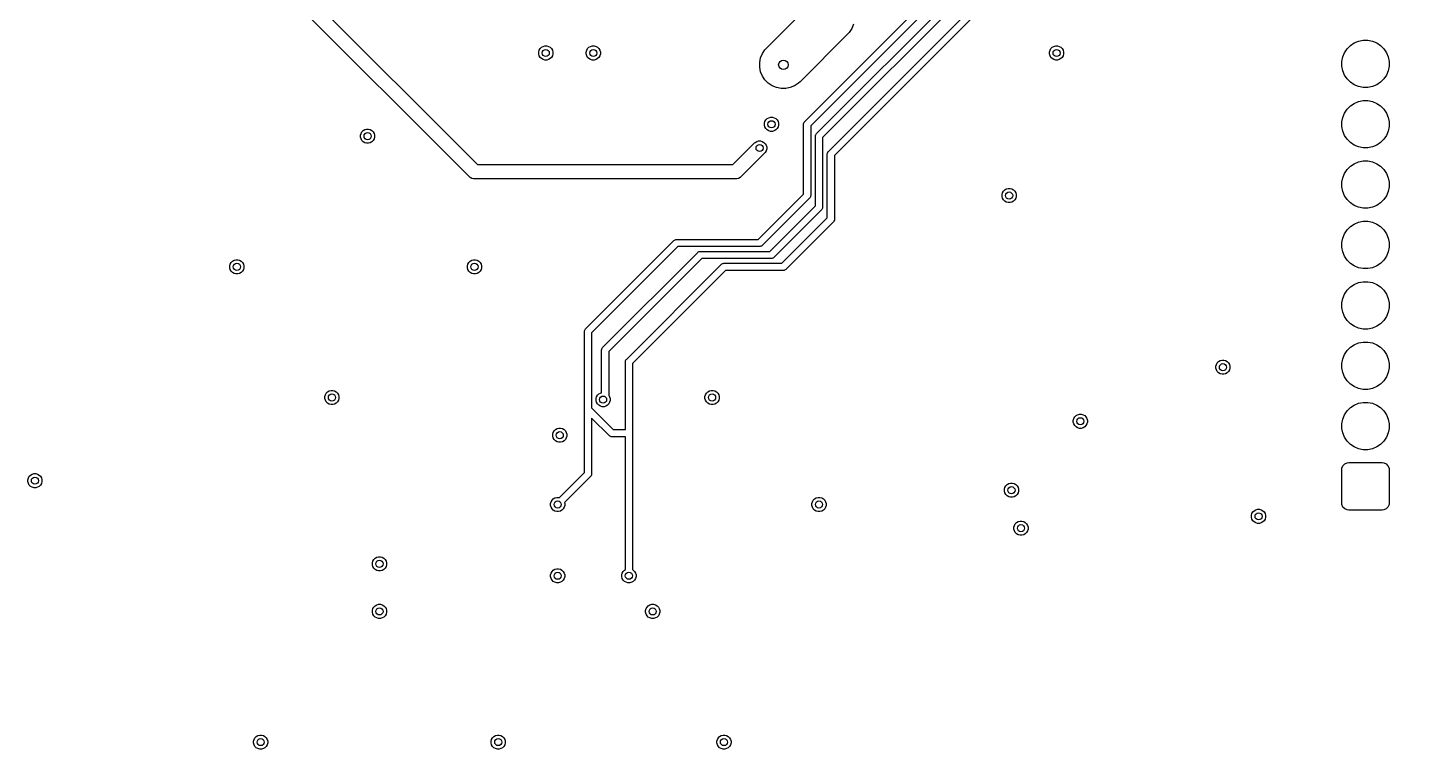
# Model space of a CAD drawing. Header units: inches. Extents: x 1.35 to 5.17, y -6.98 to -1.21.
# Drawn here: x 1.445 to 3.754, y -6.862 to -5.667 of the extents above; entities that cross this region are included whole.
import ezdxf

# ---------------------------------------------------------------- set-up
doc = ezdxf.new("R2010")
doc.units = ezdxf.units.IN
doc.header["$MEASUREMENT"] = 0
doc.layers.add('In2.Cu', color=33, linetype='CONTINUOUS', true_color=0xce7d2c)

msp = doc.modelspace()

# ---------------------------------------------------------------- linework, layer by layer
at = {"layer": 'In2.Cu', "linetype": 'CONTINUOUS'}
for p, q in [((2.732, -5.8226), (3.8524, -4.7023)), ((3.8624, -4.7089), (2.7421, -5.8292)), ((2.7517, -5.8423), (3.8713, -4.7228)), ((3.8813, -4.7294), (2.7618, -5.8489)), ((2.7714, -5.8718), (3.8917, -4.7515)), ((3.9018, -4.7581), (2.7815, -5.8784)), ((2.1767, -5.9139), (1.7042, -5.4414)), ((1.7244, -5.4282), (2.1899, -5.8937)), ((2.669, -5.7005), (2.7362, -5.6333)), ((2.8034, -5.6774), (2.7247, -5.7562)), ((2.806, -5.6746), (2.8034, -5.6774)), ((2.8091, -5.6699), (2.806, -5.6746)), ((2.8103, -5.6682), (2.8091, -5.6699)), ((2.8133, -5.661), (2.8103, -5.6682)), ((2.2922, -5.7041), (2.2938, -5.7015)), ((2.2938, -5.7015), (2.296, -5.6993)), ((2.296, -5.6993), (2.2986, -5.6977)), ((2.2986, -5.6977), (2.3016, -5.697)), ((2.3016, -5.697), (2.3047, -5.697)), ((2.3047, -5.697), (2.3077, -5.6977)), ((2.3077, -5.6977), (2.3103, -5.6993)), ((2.3103, -5.6993), (2.3125, -5.7015)), ((2.3125, -5.7015), (2.3141, -5.7041)), ((2.371, -5.7041), (2.3725, -5.7015)), ((2.3725, -5.7015), (2.3747, -5.6993)), ((2.3747, -5.6993), (2.3774, -5.6977)), ((2.3774, -5.6977), (2.3803, -5.697)), ((2.3803, -5.697), (2.3834, -5.697)), ((2.3834, -5.697), (2.3864, -5.6977)), ((2.3864, -5.6977), (2.3891, -5.6993)), ((2.3891, -5.6993), (2.3913, -5.7015)), ((2.3913, -5.7015), (2.3928, -5.7041)), ((2.6664, -5.7034), (2.669, -5.7005)), ((3.1387, -5.7041), (3.1402, -5.7015)), ((3.1402, -5.7015), (3.1424, -5.6993)), ((3.1424, -5.6993), (3.1451, -5.6977)), ((3.1451, -5.6977), (3.1481, -5.697)), ((3.1481, -5.697), (3.1511, -5.697)), ((3.1511, -5.697), (3.1541, -5.6977)), ((3.1541, -5.6977), (3.1568, -5.6993)), ((3.1568, -5.6993), (3.159, -5.7015)), ((3.159, -5.7015), (3.1605, -5.7041)), ((3.6267, -5.7082), (3.631, -5.7018)), ((3.631, -5.7018), (3.6364, -5.6963)), ((3.6364, -5.6963), (3.6429, -5.6921)), ((3.6429, -5.6921), (3.65, -5.6891)), ((3.65, -5.6891), (3.6576, -5.6876)), ((3.6576, -5.6876), (3.6653, -5.6876)), ((3.6653, -5.6876), (3.6728, -5.6891)), ((3.6728, -5.6891), (3.68, -5.6921)), ((3.68, -5.6921), (3.6864, -5.6963)), ((3.6864, -5.6963), (3.6919, -5.7018)), ((3.6919, -5.7018), (3.6961, -5.7082)), ((2.2914, -5.7071), (2.2922, -5.7041)), ((2.2914, -5.7102), (2.2914, -5.7071)), ((2.2922, -5.7132), (2.2914, -5.7102)), ((2.2938, -5.7159), (2.2922, -5.7132)), ((2.296, -5.718), (2.2938, -5.7159)), ((2.2986, -5.7196), (2.296, -5.718)), ((2.3016, -5.7204), (2.2986, -5.7196)), ((2.3047, -5.7204), (2.3016, -5.7204)), ((2.3077, -5.7196), (2.3047, -5.7204)), ((2.3103, -5.718), (2.3077, -5.7196)), ((2.3125, -5.7159), (2.3103, -5.718)), ((2.3141, -5.7132), (2.3125, -5.7159)), ((2.3141, -5.7041), (2.3149, -5.7071)), ((2.3149, -5.7102), (2.3141, -5.7132)), ((2.3149, -5.7071), (2.3149, -5.7102)), ((2.3702, -5.7071), (2.371, -5.7041)), ((2.3702, -5.7102), (2.3702, -5.7071)), ((2.371, -5.7132), (2.3702, -5.7102)), ((2.3725, -5.7159), (2.371, -5.7132)), ((2.3747, -5.718), (2.3725, -5.7159)), ((2.3774, -5.7196), (2.3747, -5.718)), ((2.3803, -5.7204), (2.3774, -5.7196)), ((2.3834, -5.7204), (2.3803, -5.7204)), ((2.3864, -5.7196), (2.3834, -5.7204)), ((2.3891, -5.718), (2.3864, -5.7196)), ((2.3913, -5.7159), (2.3891, -5.718)), ((2.3928, -5.7132), (2.3913, -5.7159)), ((2.3928, -5.7041), (2.3936, -5.7071)), ((2.3936, -5.7102), (2.3928, -5.7132)), ((2.3936, -5.7071), (2.3936, -5.7102)), ((2.6577, -5.7245), (2.6592, -5.7169)), ((2.6577, -5.7322), (2.6577, -5.7245)), ((2.6592, -5.7169), (2.6621, -5.7098)), ((2.6621, -5.7098), (2.6664, -5.7034)), ((3.1379, -5.7071), (3.1387, -5.7041)), ((3.1379, -5.7102), (3.1379, -5.7071)), ((3.1387, -5.7132), (3.1379, -5.7102)), ((3.1402, -5.7159), (3.1387, -5.7132)), ((3.1424, -5.718), (3.1402, -5.7159)), ((3.1451, -5.7196), (3.1424, -5.718)), ((3.1481, -5.7204), (3.1451, -5.7196)), ((3.1511, -5.7204), (3.1481, -5.7204)), ((3.1541, -5.7196), (3.1511, -5.7204)), ((3.1568, -5.718), (3.1541, -5.7196)), ((3.159, -5.7159), (3.1568, -5.718)), ((3.1605, -5.7132), (3.159, -5.7159)), ((3.1605, -5.7041), (3.1613, -5.7071)), ((3.1613, -5.7102), (3.1605, -5.7132)), ((3.1613, -5.7071), (3.1613, -5.7102)), ((3.6222, -5.7229), (3.6237, -5.7153)), ((3.6222, -5.7306), (3.6222, -5.7229)), ((3.6237, -5.7153), (3.6267, -5.7082)), ((3.6961, -5.7082), (3.6991, -5.7153)), ((3.6991, -5.7153), (3.7006, -5.7229)), ((3.7006, -5.7229), (3.7006, -5.7306)), ((2.6592, -5.7398), (2.6577, -5.7322)), ((2.6621, -5.7469), (2.6592, -5.7398)), ((2.6664, -5.7533), (2.6621, -5.7469)), ((3.6237, -5.7382), (3.6222, -5.7306)), ((3.6267, -5.7453), (3.6237, -5.7382)), ((3.631, -5.7517), (3.6267, -5.7453)), ((3.6961, -5.7453), (3.6919, -5.7517)), ((3.6991, -5.7382), (3.6961, -5.7453)), ((3.7006, -5.7306), (3.6991, -5.7382)), ((2.6719, -5.7588), (2.6664, -5.7533)), ((2.6783, -5.7631), (2.6719, -5.7588)), ((2.6854, -5.766), (2.6783, -5.7631)), ((2.693, -5.7675), (2.6854, -5.766)), ((2.7007, -5.7675), (2.693, -5.7675)), ((2.7083, -5.766), (2.7007, -5.7675)), ((2.7154, -5.7631), (2.7083, -5.766)), ((2.7218, -5.7588), (2.7154, -5.7631)), ((2.7247, -5.7562), (2.7218, -5.7588)), ((3.6364, -5.7572), (3.631, -5.7517)), ((3.6429, -5.7615), (3.6364, -5.7572)), ((3.65, -5.7644), (3.6429, -5.7615)), ((3.6576, -5.766), (3.65, -5.7644)), ((3.6653, -5.766), (3.6576, -5.766)), ((3.6728, -5.7644), (3.6653, -5.766)), ((3.68, -5.7615), (3.6728, -5.7644)), ((3.6864, -5.7572), (3.68, -5.7615)), ((3.6919, -5.7517), (3.6864, -5.7572)), ((3.6364, -5.7963), (3.6429, -5.7921)), ((3.6429, -5.7921), (3.65, -5.7891)), ((3.65, -5.7891), (3.6576, -5.7876)), ((3.6576, -5.7876), (3.6653, -5.7876)), ((3.6653, -5.7876), (3.6728, -5.7891)), ((3.6728, -5.7891), (3.68, -5.7921)), ((3.68, -5.7921), (3.6864, -5.7963)), ((2.6678, -5.8196), (2.67, -5.8174)), ((2.67, -5.8174), (2.6726, -5.8159)), ((2.6726, -5.8159), (2.6756, -5.8151)), ((2.6756, -5.8151), (2.6787, -5.8151)), ((2.6787, -5.8151), (2.6817, -5.8159)), ((2.6817, -5.8159), (2.6844, -5.8174)), ((2.6844, -5.8174), (2.6865, -5.8196)), ((3.6222, -5.8229), (3.6237, -5.8153)), ((3.6237, -5.8153), (3.6267, -5.8082)), ((3.6267, -5.8082), (3.631, -5.8018)), ((3.631, -5.8018), (3.6364, -5.7963)), ((3.6864, -5.7963), (3.6919, -5.8018)), ((3.6919, -5.8018), (3.6961, -5.8082)), ((3.6961, -5.8082), (3.6991, -5.8153)), ((3.6991, -5.8153), (3.7006, -5.8229)), ((1.997, -5.8419), (1.9985, -5.8393)), ((1.9985, -5.8393), (2.0007, -5.8371)), ((2.0007, -5.8371), (2.0034, -5.8355)), ((2.0034, -5.8355), (2.0063, -5.8347)), ((2.0063, -5.8347), (2.0094, -5.8347)), ((2.0094, -5.8347), (2.0124, -5.8355)), ((2.0124, -5.8355), (2.0151, -5.8371)), ((2.0151, -5.8371), (2.0172, -5.8393)), ((2.0172, -5.8393), (2.0188, -5.8419)), ((2.6655, -5.8252), (2.6663, -5.8223)), ((2.6655, -5.8283), (2.6655, -5.8252)), ((2.6663, -5.8313), (2.6655, -5.8283)), ((2.6663, -5.8223), (2.6678, -5.8196)), ((2.6678, -5.834), (2.6663, -5.8313)), ((2.67, -5.8361), (2.6678, -5.834)), ((2.6726, -5.8377), (2.67, -5.8361)), ((2.6756, -5.8385), (2.6726, -5.8377)), ((2.6787, -5.8385), (2.6756, -5.8385)), ((2.6817, -5.8377), (2.6787, -5.8385)), ((2.6844, -5.8361), (2.6817, -5.8377)), ((2.6865, -5.834), (2.6844, -5.8361)), ((2.6865, -5.8196), (2.6881, -5.8223)), ((2.6881, -5.8313), (2.6865, -5.834)), ((2.6881, -5.8223), (2.6889, -5.8252)), ((2.6889, -5.8283), (2.6881, -5.8313)), ((2.6889, -5.8252), (2.6889, -5.8283)), ((2.7303, -5.8268), (2.7304, -5.8256)), ((2.7303, -5.9424), (2.7303, -5.8268)), ((2.7304, -5.8256), (2.7308, -5.8247)), ((2.7308, -5.8247), (2.7313, -5.8235)), ((2.7313, -5.8235), (2.732, -5.8226)), ((2.7421, -5.8292), (2.7421, -5.9449)), ((3.6222, -5.8306), (3.6222, -5.8229)), ((3.6237, -5.8382), (3.6222, -5.8306)), ((3.6267, -5.8453), (3.6237, -5.8382)), ((3.6991, -5.8382), (3.6961, -5.8453)), ((3.7006, -5.8306), (3.6991, -5.8382)), ((3.7006, -5.8229), (3.7006, -5.8306)), ((1.9962, -5.8449), (1.997, -5.8419)), ((1.9962, -5.848), (1.9962, -5.8449)), ((1.997, -5.851), (1.9962, -5.848)), ((1.9985, -5.8536), (1.997, -5.851)), ((2.0007, -5.8558), (1.9985, -5.8536)), ((2.0034, -5.8574), (2.0007, -5.8558)), ((2.0063, -5.8582), (2.0034, -5.8574)), ((2.0094, -5.8582), (2.0063, -5.8582)), ((2.0124, -5.8574), (2.0094, -5.8582)), ((2.0151, -5.8558), (2.0124, -5.8574)), ((2.0172, -5.8536), (2.0151, -5.8558)), ((2.0188, -5.851), (2.0172, -5.8536)), ((2.0188, -5.8419), (2.0196, -5.8449)), ((2.0196, -5.848), (2.0188, -5.851)), ((2.0196, -5.8449), (2.0196, -5.848)), ((2.6132, -5.8937), (2.6491, -5.8578)), ((2.6491, -5.8578), (2.6503, -5.8568)), ((2.6503, -5.8568), (2.653, -5.8552)), ((2.653, -5.8552), (2.6559, -5.8544)), ((2.6559, -5.8544), (2.659, -5.8544)), ((2.659, -5.8544), (2.662, -5.8552)), ((2.662, -5.8552), (2.6647, -5.8568)), ((2.6647, -5.8568), (2.6669, -5.859)), ((2.6669, -5.859), (2.6684, -5.8616)), ((2.6684, -5.8616), (2.6692, -5.8646)), ((2.75, -5.8465), (2.7501, -5.8453)), ((2.75, -5.9621), (2.75, -5.8465)), ((2.7501, -5.8453), (2.7508, -5.8437)), ((2.7508, -5.8437), (2.751, -5.8432)), ((2.751, -5.8432), (2.7517, -5.8423)), ((2.7618, -5.8489), (2.7618, -5.9646)), ((3.631, -5.8517), (3.6267, -5.8453)), ((3.6364, -5.8572), (3.631, -5.8517)), ((3.6429, -5.8615), (3.6364, -5.8572)), ((3.65, -5.8644), (3.6429, -5.8615)), ((3.68, -5.8615), (3.6728, -5.8644)), ((3.6864, -5.8572), (3.68, -5.8615)), ((3.6919, -5.8517), (3.6864, -5.8572)), ((3.6961, -5.8453), (3.6919, -5.8517)), ((2.6658, -5.8745), (2.6265, -5.9139)), ((2.6669, -5.8733), (2.6658, -5.8745)), ((2.6684, -5.8707), (2.6669, -5.8733)), ((2.6692, -5.8677), (2.6684, -5.8707)), ((2.6692, -5.8646), (2.6692, -5.8677)), ((2.7697, -5.876), (2.7698, -5.8748)), ((2.7697, -5.9818), (2.7697, -5.876)), ((2.7698, -5.8748), (2.7705, -5.8731)), ((2.7705, -5.8731), (2.7707, -5.8727)), ((2.7707, -5.8727), (2.7714, -5.8718)), ((2.7815, -5.8784), (2.7815, -5.9843)), ((3.6576, -5.866), (3.65, -5.8644)), ((3.6653, -5.866), (3.6576, -5.866)), ((3.6728, -5.8644), (3.6653, -5.866)), ((2.1899, -5.8937), (2.6132, -5.8937)), ((3.6237, -5.9153), (3.6267, -5.9082)), ((3.6267, -5.9082), (3.631, -5.9018)), ((3.631, -5.9018), (3.6364, -5.8963)), ((3.6364, -5.8963), (3.6429, -5.8921)), ((3.6429, -5.8921), (3.65, -5.8891)), ((3.65, -5.8891), (3.6576, -5.8876)), ((3.6576, -5.8876), (3.6653, -5.8876)), ((3.6653, -5.8876), (3.6728, -5.8891)), ((3.6728, -5.8891), (3.68, -5.8921)), ((3.68, -5.8921), (3.6864, -5.8963)), ((3.6864, -5.8963), (3.6919, -5.9018)), ((3.6919, -5.9018), (3.6961, -5.9082)), ((3.6961, -5.9082), (3.6991, -5.9153)), ((2.1778, -5.9149), (2.1767, -5.9139)), ((2.1805, -5.9164), (2.1778, -5.9149)), ((2.1835, -5.9172), (2.1805, -5.9164)), ((2.185, -5.9173), (2.1835, -5.9172)), ((2.6181, -5.9173), (2.185, -5.9173)), ((2.6197, -5.9172), (2.6181, -5.9173)), ((2.6226, -5.9164), (2.6197, -5.9172)), ((2.6253, -5.9149), (2.6226, -5.9164)), ((2.6265, -5.9139), (2.6253, -5.9149)), ((3.0663, -5.934), (3.0693, -5.9332)), ((3.0693, -5.9332), (3.0724, -5.9332)), ((3.0724, -5.9332), (3.0754, -5.934)), ((3.6222, -5.9229), (3.6237, -5.9153)), ((3.6222, -5.9306), (3.6222, -5.9229)), ((3.6237, -5.9382), (3.6222, -5.9306)), ((3.6991, -5.9153), (3.7006, -5.9229)), ((3.7006, -5.9306), (3.6991, -5.9382)), ((3.7006, -5.9229), (3.7006, -5.9306)), ((2.655, -6.0177), (2.7303, -5.9424)), ((2.7404, -5.9491), (2.6617, -6.0278)), ((2.7411, -5.9482), (2.7404, -5.9491)), ((2.7416, -5.9469), (2.7411, -5.9482)), ((2.742, -5.946), (2.7416, -5.9469)), ((2.7421, -5.9449), (2.742, -5.946)), ((3.0592, -5.9433), (3.06, -5.9404)), ((3.0592, -5.9464), (3.0592, -5.9433)), ((3.06, -5.9494), (3.0592, -5.9464)), ((3.06, -5.9404), (3.0615, -5.9377)), ((3.0615, -5.9521), (3.06, -5.9494)), ((3.0615, -5.9377), (3.0637, -5.9355)), ((3.0637, -5.9543), (3.0615, -5.9521)), ((3.0637, -5.9355), (3.0663, -5.934)), ((3.0663, -5.9558), (3.0637, -5.9543)), ((3.0693, -5.9566), (3.0663, -5.9558)), ((3.0754, -5.9558), (3.0724, -5.9566)), ((3.0754, -5.934), (3.0781, -5.9355)), ((3.0781, -5.9543), (3.0754, -5.9558)), ((3.0781, -5.9355), (3.0802, -5.9377)), ((3.0802, -5.9521), (3.0781, -5.9543)), ((3.0802, -5.9377), (3.0818, -5.9404)), ((3.0818, -5.9494), (3.0802, -5.9521)), ((3.0818, -5.9404), (3.0826, -5.9433)), ((3.0826, -5.9464), (3.0818, -5.9494)), ((3.0826, -5.9433), (3.0826, -5.9464)), ((3.6267, -5.9453), (3.6237, -5.9382)), ((3.631, -5.9517), (3.6267, -5.9453)), ((3.6364, -5.9572), (3.631, -5.9517)), ((3.6919, -5.9517), (3.6864, -5.9572)), ((3.6961, -5.9453), (3.6919, -5.9517)), ((3.6991, -5.9382), (3.6961, -5.9453)), ((2.6747, -6.0374), (2.75, -5.9621)), ((2.7601, -5.9687), (2.6813, -6.0475)), ((2.7608, -5.9678), (2.7601, -5.9687)), ((2.7617, -5.9657), (2.7608, -5.9678)), ((2.7618, -5.9646), (2.7617, -5.9657)), ((3.0724, -5.9566), (3.0693, -5.9566)), ((3.6429, -5.9615), (3.6364, -5.9572)), ((3.65, -5.9644), (3.6429, -5.9615)), ((3.6576, -5.966), (3.65, -5.9644)), ((3.6653, -5.966), (3.6576, -5.966)), ((3.6728, -5.9644), (3.6653, -5.966)), ((3.68, -5.9615), (3.6728, -5.9644)), ((3.6864, -5.9572), (3.68, -5.9615)), ((2.6944, -6.0571), (2.7697, -5.9818)), ((2.7798, -5.9884), (2.701, -6.0672)), ((2.7805, -5.9875), (2.7798, -5.9884)), ((2.7814, -5.9854), (2.7805, -5.9875)), ((2.7815, -5.9843), (2.7814, -5.9854)), ((3.6267, -6.0082), (3.631, -6.0018)), ((3.631, -6.0018), (3.6364, -5.9963)), ((3.6364, -5.9963), (3.6429, -5.9921)), ((3.6429, -5.9921), (3.65, -5.9891)), ((3.65, -5.9891), (3.6576, -5.9876)), ((3.6576, -5.9876), (3.6653, -5.9876)), ((3.6653, -5.9876), (3.6728, -5.9891)), ((3.6728, -5.9891), (3.68, -5.9921)), ((3.68, -5.9921), (3.6864, -5.9963)), ((3.6864, -5.9963), (3.6919, -6.0018)), ((3.6919, -6.0018), (3.6961, -6.0082)), ((2.3692, -6.1658), (2.5155, -6.0194)), ((2.5155, -6.0194), (2.5164, -6.0187)), ((2.5164, -6.0187), (2.5177, -6.0182)), ((2.5177, -6.0182), (2.5185, -6.0178)), ((2.5185, -6.0178), (2.5197, -6.0177)), ((2.5197, -6.0177), (2.655, -6.0177)), ((3.6222, -6.0229), (3.6237, -6.0153)), ((3.6222, -6.0306), (3.6222, -6.0229)), ((3.6237, -6.0153), (3.6267, -6.0082)), ((3.6961, -6.0082), (3.6991, -6.0153)), ((3.6991, -6.0153), (3.7006, -6.0229)), ((3.7006, -6.0229), (3.7006, -6.0306)), ((2.5221, -6.0295), (2.3792, -6.1724)), ((2.3974, -6.1966), (2.5549, -6.0391)), ((2.6575, -6.0295), (2.5221, -6.0295)), ((2.5549, -6.0391), (2.5558, -6.0384)), ((2.5558, -6.0384), (2.5573, -6.0378)), ((2.5573, -6.0378), (2.5579, -6.0375)), ((2.5579, -6.0375), (2.5591, -6.0374)), ((2.5591, -6.0374), (2.6747, -6.0374)), ((2.6586, -6.0294), (2.6575, -6.0295)), ((2.6595, -6.029), (2.6586, -6.0294)), ((2.6608, -6.0285), (2.6595, -6.029)), ((2.6617, -6.0278), (2.6608, -6.0285)), ((2.6804, -6.0482), (2.6792, -6.0487)), ((2.6813, -6.0475), (2.6804, -6.0482)), ((3.6237, -6.0382), (3.6222, -6.0306)), ((3.6267, -6.0453), (3.6237, -6.0382)), ((3.631, -6.0517), (3.6267, -6.0453)), ((3.6961, -6.0453), (3.6919, -6.0517)), ((3.6991, -6.0382), (3.6961, -6.0453)), ((3.7006, -6.0306), (3.6991, -6.0382)), ((1.7796, -6.0615), (1.7804, -6.0585)), ((1.7796, -6.0645), (1.7796, -6.0615)), ((1.7804, -6.0675), (1.7796, -6.0645)), ((1.7804, -6.0585), (1.782, -6.0558)), ((1.782, -6.0702), (1.7804, -6.0675)), ((1.782, -6.0558), (1.7841, -6.0536)), ((1.7841, -6.0724), (1.782, -6.0702)), ((1.7841, -6.0536), (1.7868, -6.0521)), ((1.7868, -6.0521), (1.7898, -6.0513)), ((1.7898, -6.0513), (1.7929, -6.0513)), ((1.7929, -6.0513), (1.7959, -6.0521)), ((1.7959, -6.0521), (1.7985, -6.0536)), ((1.7985, -6.0536), (1.8007, -6.0558)), ((1.8007, -6.0702), (1.7985, -6.0724)), ((1.8007, -6.0558), (1.8023, -6.0585)), ((1.8023, -6.0675), (1.8007, -6.0702)), ((1.8023, -6.0585), (1.803, -6.0615)), ((1.803, -6.0645), (1.8023, -6.0675)), ((1.803, -6.0615), (1.803, -6.0645)), ((2.1733, -6.0615), (2.1741, -6.0585)), ((2.1733, -6.0645), (2.1733, -6.0615)), ((2.1741, -6.0675), (2.1733, -6.0645)), ((2.1741, -6.0585), (2.1757, -6.0558)), ((2.1757, -6.0702), (2.1741, -6.0675)), ((2.1757, -6.0558), (2.1778, -6.0536)), ((2.1778, -6.0724), (2.1757, -6.0702)), ((2.1778, -6.0536), (2.1805, -6.0521)), ((2.1805, -6.0521), (2.1835, -6.0513)), ((2.1835, -6.0513), (2.1866, -6.0513)), ((2.1866, -6.0513), (2.1896, -6.0521)), ((2.1896, -6.0521), (2.1922, -6.0536)), ((2.1922, -6.0536), (2.1944, -6.0558)), ((2.1944, -6.0702), (2.1922, -6.0724)), ((2.1944, -6.0558), (2.196, -6.0585)), ((2.196, -6.0675), (2.1944, -6.0702)), ((2.196, -6.0585), (2.1967, -6.0615)), ((2.1967, -6.0645), (2.196, -6.0675)), ((2.1967, -6.0615), (2.1967, -6.0645)), ((2.5615, -6.0492), (2.4075, -6.2032)), ((2.4368, -6.2163), (2.5942, -6.0588)), ((2.6009, -6.0689), (2.4469, -6.2229)), ((2.6772, -6.0492), (2.5615, -6.0492)), ((2.5942, -6.0588), (2.5951, -6.0581)), ((2.5951, -6.0581), (2.5966, -6.0575)), ((2.5966, -6.0575), (2.5973, -6.0572)), ((2.5973, -6.0572), (2.5984, -6.0571)), ((2.5984, -6.0571), (2.6944, -6.0571)), ((2.6969, -6.0689), (2.6009, -6.0689)), ((2.6783, -6.0491), (2.6772, -6.0492)), ((2.6792, -6.0487), (2.6783, -6.0491)), ((2.698, -6.0688), (2.6969, -6.0689)), ((2.6989, -6.0684), (2.698, -6.0688)), ((2.7001, -6.0679), (2.6989, -6.0684)), ((2.701, -6.0672), (2.7001, -6.0679)), ((3.6364, -6.0572), (3.631, -6.0517)), ((3.6429, -6.0615), (3.6364, -6.0572)), ((3.65, -6.0644), (3.6429, -6.0615)), ((3.6576, -6.066), (3.65, -6.0644)), ((3.6653, -6.066), (3.6576, -6.066)), ((3.6728, -6.0644), (3.6653, -6.066)), ((3.68, -6.0615), (3.6728, -6.0644)), ((3.6864, -6.0572), (3.68, -6.0615)), ((3.6919, -6.0517), (3.6864, -6.0572)), ((1.7868, -6.0739), (1.7841, -6.0724)), ((1.7898, -6.0747), (1.7868, -6.0739)), ((1.7929, -6.0747), (1.7898, -6.0747)), ((1.7959, -6.0739), (1.7929, -6.0747)), ((1.7985, -6.0724), (1.7959, -6.0739)), ((2.1805, -6.0739), (2.1778, -6.0724)), ((2.1835, -6.0747), (2.1805, -6.0739)), ((2.1866, -6.0747), (2.1835, -6.0747)), ((2.1896, -6.0739), (2.1866, -6.0747)), ((2.1922, -6.0724), (2.1896, -6.0739)), ((3.6364, -6.0963), (3.6429, -6.0921)), ((3.6429, -6.0921), (3.65, -6.0891)), ((3.65, -6.0891), (3.6576, -6.0876)), ((3.6576, -6.0876), (3.6653, -6.0876)), ((3.6653, -6.0876), (3.6728, -6.0891)), ((3.6728, -6.0891), (3.68, -6.0921)), ((3.68, -6.0921), (3.6864, -6.0963)), ((3.6222, -6.1229), (3.6237, -6.1153)), ((3.6237, -6.1153), (3.6267, -6.1082)), ((3.6267, -6.1082), (3.631, -6.1018)), ((3.631, -6.1018), (3.6364, -6.0963)), ((3.6864, -6.0963), (3.6919, -6.1018)), ((3.6919, -6.1018), (3.6961, -6.1082)), ((3.6961, -6.1082), (3.6991, -6.1153)), ((3.6991, -6.1153), (3.7006, -6.1229)), ((3.6222, -6.1306), (3.6222, -6.1229)), ((3.6237, -6.1382), (3.6222, -6.1306)), ((3.6267, -6.1453), (3.6237, -6.1382)), ((3.6991, -6.1382), (3.6961, -6.1453)), ((3.7006, -6.1306), (3.6991, -6.1382)), ((3.7006, -6.1229), (3.7006, -6.1306)), ((3.631, -6.1517), (3.6267, -6.1453)), ((3.6364, -6.1572), (3.631, -6.1517)), ((3.6429, -6.1615), (3.6364, -6.1572)), ((3.65, -6.1644), (3.6429, -6.1615)), ((3.68, -6.1615), (3.6728, -6.1644)), ((3.6864, -6.1572), (3.68, -6.1615)), ((3.6919, -6.1517), (3.6864, -6.1572)), ((3.6961, -6.1453), (3.6919, -6.1517)), ((2.3674, -6.17), (2.3675, -6.1688)), ((2.3674, -6.2992), (2.3674, -6.17)), ((2.3675, -6.1688), (2.3679, -6.1679)), ((2.3679, -6.1679), (2.3684, -6.1667)), ((2.3684, -6.1667), (2.3692, -6.1658)), ((2.3792, -6.1724), (2.3792, -6.2968)), ((3.6576, -6.166), (3.65, -6.1644)), ((3.6653, -6.166), (3.6576, -6.166)), ((3.6728, -6.1644), (3.6653, -6.166)), ((2.3957, -6.2008), (2.3958, -6.1996)), ((2.3957, -6.2715), (2.3957, -6.2008)), ((2.3958, -6.1996), (2.3961, -6.1988)), ((2.3961, -6.1988), (2.3967, -6.1975)), ((2.3967, -6.1975), (2.3974, -6.1966)), ((2.4075, -6.2032), (2.4075, -6.2758)), ((3.6237, -6.2153), (3.6267, -6.2082)), ((3.6267, -6.2082), (3.631, -6.2018)), ((3.631, -6.2018), (3.6364, -6.1963)), ((3.6364, -6.1963), (3.6429, -6.1921)), ((3.6429, -6.1921), (3.65, -6.1891)), ((3.65, -6.1891), (3.6576, -6.1876)), ((3.6576, -6.1876), (3.6653, -6.1876)), ((3.6653, -6.1876), (3.6728, -6.1891)), ((3.6728, -6.1891), (3.68, -6.1921)), ((3.68, -6.1921), (3.6864, -6.1963)), ((3.6864, -6.1963), (3.6919, -6.2018)), ((3.6919, -6.2018), (3.6961, -6.2082)), ((3.6961, -6.2082), (3.6991, -6.2153)), ((2.435, -6.2205), (2.4352, -6.2193)), ((2.435, -6.3327), (2.435, -6.2205)), ((2.4352, -6.2193), (2.4355, -6.2184)), ((2.4355, -6.2184), (2.436, -6.2172)), ((2.436, -6.2172), (2.4368, -6.2163)), ((2.4469, -6.2229), (2.4469, -6.3386)), ((3.4135, -6.2278), (3.4143, -6.2248)), ((3.4135, -6.2309), (3.4135, -6.2278)), ((3.4143, -6.2339), (3.4135, -6.2309)), ((3.4143, -6.2248), (3.4158, -6.2221)), ((3.4158, -6.2221), (3.418, -6.22)), ((3.418, -6.22), (3.4207, -6.2184)), ((3.4207, -6.2184), (3.4237, -6.2176)), ((3.4237, -6.2176), (3.4267, -6.2176)), ((3.4267, -6.2176), (3.4297, -6.2184)), ((3.4297, -6.2184), (3.4324, -6.22)), ((3.4324, -6.22), (3.4346, -6.2221)), ((3.4346, -6.2221), (3.4361, -6.2248)), ((3.4361, -6.2248), (3.4369, -6.2278)), ((3.4369, -6.2309), (3.4361, -6.2339)), ((3.4369, -6.2278), (3.4369, -6.2309)), ((3.6222, -6.2229), (3.6237, -6.2153)), ((3.6222, -6.2306), (3.6222, -6.2229)), ((3.6237, -6.2382), (3.6222, -6.2306)), ((3.6991, -6.2153), (3.7006, -6.2229)), ((3.7006, -6.2306), (3.6991, -6.2382)), ((3.7006, -6.2229), (3.7006, -6.2306)), ((3.4158, -6.2365), (3.4143, -6.2339)), ((3.418, -6.2387), (3.4158, -6.2365)), ((3.4207, -6.2402), (3.418, -6.2387)), ((3.4237, -6.241), (3.4207, -6.2402)), ((3.4267, -6.241), (3.4237, -6.241)), ((3.4297, -6.2402), (3.4267, -6.241)), ((3.4324, -6.2387), (3.4297, -6.2402)), ((3.4346, -6.2365), (3.4324, -6.2387)), ((3.4361, -6.2339), (3.4346, -6.2365)), ((3.6267, -6.2453), (3.6237, -6.2382)), ((3.631, -6.2517), (3.6267, -6.2453)), ((3.6364, -6.2572), (3.631, -6.2517)), ((3.6919, -6.2517), (3.6864, -6.2572)), ((3.6961, -6.2453), (3.6919, -6.2517)), ((3.6991, -6.2382), (3.6961, -6.2453)), ((1.9371, -6.278), (1.9379, -6.275)), ((1.9371, -6.2811), (1.9371, -6.278)), ((1.9379, -6.275), (1.9394, -6.2723)), ((1.9394, -6.2723), (1.9416, -6.2702)), ((1.9416, -6.2702), (1.9443, -6.2686)), ((1.9443, -6.2686), (1.9473, -6.2678)), ((1.9473, -6.2678), (1.9504, -6.2678)), ((1.9504, -6.2678), (1.9533, -6.2686)), ((1.9533, -6.2686), (1.956, -6.2702)), ((1.956, -6.2702), (1.9582, -6.2723)), ((1.9582, -6.2723), (1.9597, -6.275)), ((1.9597, -6.275), (1.9605, -6.278)), ((1.9605, -6.278), (1.9605, -6.2811)), ((2.3864, -6.2814), (2.3872, -6.2785)), ((2.3872, -6.2785), (2.3888, -6.2758)), ((2.3888, -6.2758), (2.3909, -6.2736)), ((2.3909, -6.2736), (2.3936, -6.2721)), ((2.3936, -6.2721), (2.3957, -6.2715)), ((2.4075, -6.2758), (2.4075, -6.2758)), ((2.4075, -6.2758), (2.409, -6.2785)), ((2.409, -6.2785), (2.4098, -6.2814)), ((2.567, -6.278), (2.5678, -6.275)), ((2.567, -6.2811), (2.567, -6.278)), ((2.5678, -6.275), (2.5694, -6.2723)), ((2.5694, -6.2723), (2.5716, -6.2702)), ((2.5716, -6.2702), (2.5742, -6.2686)), ((2.5742, -6.2686), (2.5772, -6.2678)), ((2.5772, -6.2678), (2.5803, -6.2678)), ((2.5803, -6.2678), (2.5833, -6.2686)), ((2.5833, -6.2686), (2.5859, -6.2702)), ((2.5859, -6.2702), (2.5881, -6.2723)), ((2.5881, -6.2723), (2.5897, -6.275)), ((2.5897, -6.275), (2.5905, -6.278)), ((2.5905, -6.278), (2.5905, -6.2811)), ((3.6429, -6.2615), (3.6364, -6.2572)), ((3.65, -6.2644), (3.6429, -6.2615)), ((3.6576, -6.266), (3.65, -6.2644)), ((3.6653, -6.266), (3.6576, -6.266)), ((3.6728, -6.2644), (3.6653, -6.266)), ((3.68, -6.2615), (3.6728, -6.2644)), ((3.6864, -6.2572), (3.68, -6.2615)), ((1.9379, -6.284), (1.9371, -6.2811)), ((1.9394, -6.2867), (1.9379, -6.284)), ((1.9416, -6.2889), (1.9394, -6.2867)), ((1.9443, -6.2904), (1.9416, -6.2889)), ((1.9473, -6.2912), (1.9443, -6.2904)), ((1.9504, -6.2912), (1.9473, -6.2912)), ((1.9533, -6.2904), (1.9504, -6.2912)), ((1.956, -6.2889), (1.9533, -6.2904)), ((1.9582, -6.2867), (1.956, -6.2889)), ((1.9597, -6.284), (1.9582, -6.2867)), ((1.9605, -6.2811), (1.9597, -6.284)), ((2.3674, -6.4038), (2.3674, -6.2992)), ((2.3792, -6.2968), (2.4151, -6.3327)), ((2.3864, -6.2845), (2.3864, -6.2814)), ((2.3872, -6.2875), (2.3864, -6.2845)), ((2.3888, -6.2902), (2.3872, -6.2875)), ((2.3909, -6.2923), (2.3888, -6.2902)), ((2.3936, -6.2939), (2.3909, -6.2923)), ((2.3966, -6.2947), (2.3936, -6.2939)), ((2.3997, -6.2947), (2.3966, -6.2947)), ((2.4026, -6.2939), (2.3997, -6.2947)), ((2.4053, -6.2923), (2.4026, -6.2939)), ((2.4075, -6.2902), (2.4053, -6.2923)), ((2.409, -6.2875), (2.4075, -6.2902)), ((2.4098, -6.2845), (2.409, -6.2875)), ((2.4098, -6.2814), (2.4098, -6.2845)), ((2.5678, -6.284), (2.567, -6.2811)), ((2.5694, -6.2867), (2.5678, -6.284)), ((2.5716, -6.2889), (2.5694, -6.2867)), ((2.5742, -6.2904), (2.5716, -6.2889)), ((2.5772, -6.2912), (2.5742, -6.2904)), ((2.5803, -6.2912), (2.5772, -6.2912)), ((2.5833, -6.2904), (2.5803, -6.2912)), ((2.5859, -6.2889), (2.5833, -6.2904)), ((2.5881, -6.2867), (2.5859, -6.2889)), ((2.5897, -6.284), (2.5881, -6.2867)), ((2.5905, -6.2811), (2.5897, -6.284)), ((3.6267, -6.3082), (3.631, -6.3018)), ((3.631, -6.3018), (3.6364, -6.2963)), ((3.6364, -6.2963), (3.6429, -6.2921)), ((3.6429, -6.2921), (3.65, -6.2891)), ((3.65, -6.2891), (3.6576, -6.2876)), ((3.6576, -6.2876), (3.6653, -6.2876)), ((3.6653, -6.2876), (3.6728, -6.2891)), ((3.6728, -6.2891), (3.68, -6.2921)), ((3.68, -6.2921), (3.6864, -6.2963)), ((3.6864, -6.2963), (3.6919, -6.3018)), ((3.6919, -6.3018), (3.6961, -6.3082)), ((2.4085, -6.3428), (2.3792, -6.3135)), ((2.3792, -6.3135), (2.3792, -6.4062)), ((3.1773, -6.3174), (3.1781, -6.3144)), ((3.1773, -6.3204), (3.1773, -6.3174)), ((3.1781, -6.3234), (3.1773, -6.3204)), ((3.1781, -6.3144), (3.1796, -6.3117)), ((3.1796, -6.3261), (3.1781, -6.3234)), ((3.1796, -6.3117), (3.1818, -6.3095)), ((3.1818, -6.3095), (3.1845, -6.308)), ((3.1845, -6.308), (3.1874, -6.3072)), ((3.1874, -6.3072), (3.1905, -6.3072)), ((3.1905, -6.3072), (3.1935, -6.308)), ((3.1935, -6.308), (3.1962, -6.3095)), ((3.1962, -6.3095), (3.1983, -6.3117)), ((3.1983, -6.3117), (3.1999, -6.3144)), ((3.1999, -6.3234), (3.1983, -6.3261)), ((3.1999, -6.3144), (3.2007, -6.3174)), ((3.2007, -6.3204), (3.1999, -6.3234)), ((3.2007, -6.3174), (3.2007, -6.3204)), ((3.6222, -6.3229), (3.6237, -6.3153)), ((3.6222, -6.3306), (3.6222, -6.3229)), ((3.6237, -6.3153), (3.6267, -6.3082)), ((3.6961, -6.3082), (3.6991, -6.3153)), ((3.6991, -6.3153), (3.7006, -6.3229)), ((3.7006, -6.3229), (3.7006, -6.3306)), ((2.3146, -6.3405), (2.3154, -6.3375)), ((2.3146, -6.3436), (2.3146, -6.3405)), ((2.3154, -6.3465), (2.3146, -6.3436)), ((2.3154, -6.3375), (2.3169, -6.3348)), ((2.3169, -6.3492), (2.3154, -6.3465)), ((2.3169, -6.3348), (2.3191, -6.3327)), ((2.3191, -6.3327), (2.3218, -6.3311)), ((2.3218, -6.3311), (2.3247, -6.3303)), ((2.3247, -6.3303), (2.3278, -6.3303)), ((2.3278, -6.3303), (2.3308, -6.3311)), ((2.3308, -6.3311), (2.3335, -6.3327)), ((2.3335, -6.3327), (2.3356, -6.3348)), ((2.3356, -6.3348), (2.3372, -6.3375)), ((2.3372, -6.3465), (2.3356, -6.3492)), ((2.3372, -6.3375), (2.338, -6.3405)), ((2.338, -6.3436), (2.3372, -6.3465)), ((2.338, -6.3405), (2.338, -6.3436)), ((2.4094, -6.3435), (2.4085, -6.3428)), ((2.4107, -6.344), (2.4094, -6.3435)), ((2.4115, -6.3444), (2.4107, -6.344)), ((2.4127, -6.3445), (2.4115, -6.3444)), ((2.435, -6.3445), (2.4127, -6.3445)), ((2.4151, -6.3327), (2.435, -6.3327)), ((2.435, -6.5647), (2.435, -6.3445)), ((2.4469, -6.3386), (2.4469, -6.5647)), ((3.1818, -6.3283), (3.1796, -6.3261)), ((3.1845, -6.3298), (3.1818, -6.3283)), ((3.1874, -6.3306), (3.1845, -6.3298)), ((3.1905, -6.3306), (3.1874, -6.3306)), ((3.1935, -6.3298), (3.1905, -6.3306)), ((3.1962, -6.3283), (3.1935, -6.3298)), ((3.1983, -6.3261), (3.1962, -6.3283)), ((3.6237, -6.3382), (3.6222, -6.3306)), ((3.6267, -6.3453), (3.6237, -6.3382)), ((3.631, -6.3517), (3.6267, -6.3453)), ((3.6961, -6.3453), (3.6919, -6.3517)), ((3.6991, -6.3382), (3.6961, -6.3453)), ((3.7006, -6.3306), (3.6991, -6.3382)), ((2.3191, -6.3514), (2.3169, -6.3492)), ((2.3218, -6.3529), (2.3191, -6.3514)), ((2.3247, -6.3537), (2.3218, -6.3529)), ((2.3278, -6.3537), (2.3247, -6.3537)), ((2.3308, -6.3529), (2.3278, -6.3537)), ((2.3335, -6.3514), (2.3308, -6.3529)), ((2.3356, -6.3492), (2.3335, -6.3514)), ((3.6364, -6.3572), (3.631, -6.3517)), ((3.6429, -6.3615), (3.6364, -6.3572)), ((3.65, -6.3644), (3.6429, -6.3615)), ((3.6576, -6.366), (3.65, -6.3644)), ((3.6653, -6.366), (3.6576, -6.366)), ((3.6728, -6.3644), (3.6653, -6.366)), ((3.68, -6.3615), (3.6728, -6.3644)), ((3.6864, -6.3572), (3.68, -6.3615)), ((3.6919, -6.3517), (3.6864, -6.3572)), ((3.6224, -6.3965), (3.6241, -6.3925)), ((3.6241, -6.3925), (3.6272, -6.3895)), ((3.6272, -6.3895), (3.6312, -6.3877)), ((3.6312, -6.3877), (3.6339, -6.3874)), ((3.6339, -6.3874), (3.689, -6.3874)), ((3.689, -6.3874), (3.6917, -6.3877)), ((3.6917, -6.3877), (3.6957, -6.3895)), ((3.6957, -6.3895), (3.6987, -6.3925)), ((3.6987, -6.3925), (3.7005, -6.3965)), ((1.445, -6.4158), (1.4458, -6.4128)), ((1.445, -6.4189), (1.445, -6.4158)), ((1.4458, -6.4128), (1.4473, -6.4101)), ((1.4473, -6.4101), (1.4495, -6.408)), ((1.4495, -6.408), (1.4522, -6.4064)), ((1.4522, -6.4064), (1.4552, -6.4056)), ((1.4552, -6.4056), (1.4582, -6.4056)), ((1.4582, -6.4056), (1.4612, -6.4064)), ((1.4612, -6.4064), (1.4639, -6.408)), ((1.4639, -6.408), (1.4661, -6.4101)), ((1.4661, -6.4101), (1.4676, -6.4128)), ((1.4676, -6.4128), (1.4684, -6.4158)), ((1.4684, -6.4158), (1.4684, -6.4189)), ((2.3258, -6.4454), (2.3674, -6.4038)), ((2.3775, -6.4104), (2.3342, -6.4537)), ((2.3782, -6.4095), (2.3775, -6.4104)), ((2.3791, -6.4074), (2.3782, -6.4095)), ((2.3792, -6.4062), (2.3791, -6.4074)), ((3.622, -6.3992), (3.6224, -6.3965)), ((3.622, -6.4543), (3.622, -6.3992)), ((3.7005, -6.3965), (3.7008, -6.3992)), ((3.7008, -6.3992), (3.7008, -6.4543)), ((1.4458, -6.4218), (1.445, -6.4189)), ((1.4473, -6.4245), (1.4458, -6.4218)), ((1.4495, -6.4267), (1.4473, -6.4245)), ((1.4522, -6.4282), (1.4495, -6.4267)), ((1.4552, -6.429), (1.4522, -6.4282)), ((1.4582, -6.429), (1.4552, -6.429)), ((1.4612, -6.4282), (1.4582, -6.429)), ((1.4639, -6.4267), (1.4612, -6.4282)), ((1.4661, -6.4245), (1.4639, -6.4267)), ((1.4676, -6.4218), (1.4661, -6.4245)), ((1.4684, -6.4189), (1.4676, -6.4218)), ((3.0631, -6.4315), (3.0639, -6.4286)), ((3.0631, -6.4346), (3.0631, -6.4315)), ((3.0639, -6.4376), (3.0631, -6.4346)), ((3.0639, -6.4286), (3.0654, -6.4259)), ((3.0654, -6.4403), (3.0639, -6.4376)), ((3.0654, -6.4259), (3.0676, -6.4237)), ((3.0676, -6.4424), (3.0654, -6.4403)), ((3.0676, -6.4237), (3.0703, -6.4222)), ((3.0703, -6.4222), (3.0733, -6.4214)), ((3.0733, -6.4214), (3.0763, -6.4214)), ((3.0763, -6.4214), (3.0793, -6.4222)), ((3.0793, -6.4222), (3.082, -6.4237)), ((3.082, -6.4237), (3.0842, -6.4259)), ((3.0842, -6.4403), (3.082, -6.4424)), ((3.0842, -6.4259), (3.0857, -6.4286)), ((3.0857, -6.4376), (3.0842, -6.4403)), ((3.0857, -6.4286), (3.0865, -6.4315)), ((3.0865, -6.4346), (3.0857, -6.4376)), ((3.0865, -6.4315), (3.0865, -6.4346)), ((2.3111, -6.4552), (2.3119, -6.4522)), ((2.3111, -6.4582), (2.3111, -6.4552)), ((2.3119, -6.4612), (2.3111, -6.4582)), ((2.3119, -6.4522), (2.3135, -6.4495)), ((2.3135, -6.4639), (2.3119, -6.4612)), ((2.3135, -6.4495), (2.3156, -6.4473)), ((2.3156, -6.4661), (2.3135, -6.4639)), ((2.3156, -6.4473), (2.3183, -6.4458)), ((2.3183, -6.4458), (2.3213, -6.445)), ((2.3213, -6.445), (2.3244, -6.445)), ((2.3244, -6.445), (2.3258, -6.4454)), ((2.3322, -6.4639), (2.33, -6.4661)), ((2.3337, -6.4612), (2.3322, -6.4639)), ((2.3345, -6.4582), (2.3337, -6.4612)), ((2.3342, -6.4537), (2.3345, -6.4552)), ((2.3345, -6.4552), (2.3345, -6.4582)), ((2.7442, -6.4552), (2.745, -6.4522)), ((2.7442, -6.4582), (2.7442, -6.4552)), ((2.745, -6.4612), (2.7442, -6.4582)), ((2.745, -6.4522), (2.7465, -6.4495)), ((2.7465, -6.4639), (2.745, -6.4612)), ((2.7465, -6.4495), (2.7487, -6.4473)), ((2.7487, -6.4661), (2.7465, -6.4639)), ((2.7487, -6.4473), (2.7514, -6.4458)), ((2.7514, -6.4458), (2.7544, -6.445)), ((2.7544, -6.445), (2.7574, -6.445)), ((2.7574, -6.445), (2.7604, -6.4458)), ((2.7604, -6.4458), (2.7631, -6.4473)), ((2.7631, -6.4473), (2.7653, -6.4495)), ((2.7653, -6.4639), (2.7631, -6.4661)), ((2.7653, -6.4495), (2.7668, -6.4522)), ((2.7668, -6.4612), (2.7653, -6.4639)), ((2.7668, -6.4522), (2.7676, -6.4552)), ((2.7676, -6.4582), (2.7668, -6.4612)), ((2.7676, -6.4552), (2.7676, -6.4582)), ((3.0703, -6.444), (3.0676, -6.4424)), ((3.0733, -6.4448), (3.0703, -6.444)), ((3.0763, -6.4448), (3.0733, -6.4448)), ((3.0793, -6.444), (3.0763, -6.4448)), ((3.082, -6.4424), (3.0793, -6.444)), ((3.6224, -6.457), (3.622, -6.4543)), ((3.6241, -6.461), (3.6224, -6.457)), ((3.6272, -6.4641), (3.6241, -6.461)), ((3.6312, -6.4658), (3.6272, -6.4641)), ((3.6957, -6.4641), (3.6917, -6.4658)), ((3.6987, -6.461), (3.6957, -6.4641)), ((3.7005, -6.457), (3.6987, -6.461)), ((3.7008, -6.4543), (3.7005, -6.457)), ((2.3183, -6.4676), (2.3156, -6.4661)), ((2.3213, -6.4684), (2.3183, -6.4676)), ((2.3244, -6.4684), (2.3213, -6.4684)), ((2.3274, -6.4676), (2.3244, -6.4684)), ((2.33, -6.4661), (2.3274, -6.4676)), ((2.7514, -6.4676), (2.7487, -6.4661)), ((2.7544, -6.4684), (2.7514, -6.4676)), ((2.7574, -6.4684), (2.7544, -6.4684)), ((2.7604, -6.4676), (2.7574, -6.4684)), ((2.7631, -6.4661), (2.7604, -6.4676)), ((3.0812, -6.4889), (3.0834, -6.4867)), ((3.0834, -6.4867), (3.086, -6.4852)), ((3.086, -6.4852), (3.089, -6.4844)), ((3.089, -6.4844), (3.0921, -6.4844)), ((3.0921, -6.4844), (3.0951, -6.4852)), ((3.0951, -6.4852), (3.0977, -6.4867)), ((3.0977, -6.4867), (3.0999, -6.4889)), ((3.4725, -6.4748), (3.4733, -6.4719)), ((3.4725, -6.4779), (3.4725, -6.4748)), ((3.4733, -6.4809), (3.4725, -6.4779)), ((3.4733, -6.4719), (3.4749, -6.4692)), ((3.4749, -6.4836), (3.4733, -6.4809)), ((3.4749, -6.4692), (3.4771, -6.467)), ((3.4771, -6.4857), (3.4749, -6.4836)), ((3.4771, -6.467), (3.4797, -6.4655)), ((3.4797, -6.4873), (3.4771, -6.4857)), ((3.4797, -6.4655), (3.4827, -6.4647)), ((3.4827, -6.4881), (3.4797, -6.4873)), ((3.4827, -6.4647), (3.4858, -6.4647)), ((3.4858, -6.4647), (3.4888, -6.4655)), ((3.4888, -6.4873), (3.4858, -6.4881)), ((3.4888, -6.4655), (3.4914, -6.467)), ((3.4914, -6.4857), (3.4888, -6.4873)), ((3.4914, -6.467), (3.4936, -6.4692)), ((3.4936, -6.4836), (3.4914, -6.4857)), ((3.4936, -6.4692), (3.4952, -6.4719)), ((3.4952, -6.4809), (3.4936, -6.4836)), ((3.4952, -6.4719), (3.496, -6.4748)), ((3.496, -6.4779), (3.4952, -6.4809)), ((3.496, -6.4748), (3.496, -6.4779)), ((3.6339, -6.4661), (3.6312, -6.4658)), ((3.689, -6.4661), (3.6339, -6.4661)), ((3.6917, -6.4658), (3.689, -6.4661)), ((3.0788, -6.4945), (3.0796, -6.4915)), ((3.0788, -6.4976), (3.0788, -6.4945)), ((3.0796, -6.5006), (3.0788, -6.4976)), ((3.0796, -6.4915), (3.0812, -6.4889)), ((3.0812, -6.5033), (3.0796, -6.5006)), ((3.0834, -6.5054), (3.0812, -6.5033)), ((3.086, -6.507), (3.0834, -6.5054)), ((3.089, -6.5078), (3.086, -6.507)), ((3.0921, -6.5078), (3.089, -6.5078)), ((3.0951, -6.507), (3.0921, -6.5078)), ((3.0977, -6.5054), (3.0951, -6.507)), ((3.0999, -6.5033), (3.0977, -6.5054)), ((3.0999, -6.4889), (3.1015, -6.4915)), ((3.1015, -6.5006), (3.0999, -6.5033)), ((3.1015, -6.4915), (3.1023, -6.4945)), ((3.1023, -6.4976), (3.1015, -6.5006)), ((3.1023, -6.4945), (3.1023, -6.4976)), ((3.4858, -6.4881), (3.4827, -6.4881)), ((2.0158, -6.5536), (2.0166, -6.5506)), ((2.0158, -6.5567), (2.0158, -6.5536)), ((2.0166, -6.5506), (2.0182, -6.5479)), ((2.0182, -6.5479), (2.0204, -6.5457)), ((2.0204, -6.5457), (2.023, -6.5442)), ((2.023, -6.5442), (2.026, -6.5434)), ((2.026, -6.5434), (2.0291, -6.5434)), ((2.0291, -6.5434), (2.0321, -6.5442)), ((2.0321, -6.5442), (2.0347, -6.5457)), ((2.0347, -6.5457), (2.0369, -6.5479)), ((2.0369, -6.5479), (2.0385, -6.5506)), ((2.0385, -6.5506), (2.0393, -6.5536)), ((2.0393, -6.5536), (2.0393, -6.5567)), ((2.0166, -6.5596), (2.0158, -6.5567)), ((2.0182, -6.5623), (2.0166, -6.5596)), ((2.0204, -6.5645), (2.0182, -6.5623)), ((2.023, -6.566), (2.0204, -6.5645)), ((2.026, -6.5668), (2.023, -6.566)), ((2.0291, -6.5668), (2.026, -6.5668)), ((2.0321, -6.566), (2.0291, -6.5668)), ((2.0347, -6.5645), (2.0321, -6.566)), ((2.0369, -6.5623), (2.0347, -6.5645)), ((2.0385, -6.5596), (2.0369, -6.5623)), ((2.0393, -6.5567), (2.0385, -6.5596)), ((2.3111, -6.5733), (2.3119, -6.5703)), ((2.3111, -6.5763), (2.3111, -6.5733)), ((2.3119, -6.5793), (2.3111, -6.5763)), ((2.3119, -6.5703), (2.3135, -6.5676)), ((2.3135, -6.582), (2.3119, -6.5793)), ((2.3135, -6.5676), (2.3156, -6.5654)), ((2.3156, -6.5654), (2.3183, -6.5639)), ((2.3183, -6.5639), (2.3213, -6.5631)), ((2.3213, -6.5631), (2.3244, -6.5631)), ((2.3244, -6.5631), (2.3274, -6.5639)), ((2.3274, -6.5639), (2.33, -6.5654)), ((2.33, -6.5654), (2.3322, -6.5676)), ((2.3322, -6.5676), (2.3337, -6.5703)), ((2.3337, -6.5793), (2.3322, -6.582)), ((2.3337, -6.5703), (2.3345, -6.5733)), ((2.3345, -6.5763), (2.3337, -6.5793)), ((2.3345, -6.5733), (2.3345, -6.5763)), ((2.4292, -6.5733), (2.43, -6.5703)), ((2.4292, -6.5763), (2.4292, -6.5733)), ((2.43, -6.5793), (2.4292, -6.5763)), ((2.43, -6.5703), (2.4316, -6.5676)), ((2.4316, -6.582), (2.43, -6.5793)), ((2.4316, -6.5676), (2.4338, -6.5654)), ((2.4338, -6.5654), (2.435, -6.5647)), ((2.4469, -6.5647), (2.4481, -6.5654)), ((2.4481, -6.5654), (2.4503, -6.5676)), ((2.4503, -6.5676), (2.4519, -6.5703)), ((2.4519, -6.5793), (2.4503, -6.582)), ((2.4519, -6.5703), (2.4527, -6.5733)), ((2.4527, -6.5763), (2.4519, -6.5793)), ((2.4527, -6.5733), (2.4527, -6.5763)), ((2.3156, -6.5842), (2.3135, -6.582)), ((2.3183, -6.5857), (2.3156, -6.5842)), ((2.3213, -6.5865), (2.3183, -6.5857)), ((2.3244, -6.5865), (2.3213, -6.5865)), ((2.3274, -6.5857), (2.3244, -6.5865)), ((2.33, -6.5842), (2.3274, -6.5857)), ((2.3322, -6.582), (2.33, -6.5842)), ((2.4338, -6.5842), (2.4316, -6.582)), ((2.4364, -6.5857), (2.4338, -6.5842)), ((2.4394, -6.5865), (2.4364, -6.5857)), ((2.4425, -6.5865), (2.4394, -6.5865)), ((2.4455, -6.5857), (2.4425, -6.5865)), ((2.4481, -6.5842), (2.4455, -6.5857)), ((2.4503, -6.582), (2.4481, -6.5842)), ((2.0182, -6.6267), (2.0204, -6.6245)), ((2.0204, -6.6245), (2.023, -6.6229)), ((2.023, -6.6229), (2.026, -6.6221)), ((2.026, -6.6221), (2.0291, -6.6221)), ((2.0291, -6.6221), (2.0321, -6.6229)), ((2.0321, -6.6229), (2.0347, -6.6245)), ((2.0347, -6.6245), (2.0369, -6.6267)), ((2.4709, -6.6267), (2.4731, -6.6245)), ((2.4731, -6.6245), (2.4758, -6.6229)), ((2.4758, -6.6229), (2.4788, -6.6221)), ((2.4788, -6.6221), (2.4819, -6.6221)), ((2.4819, -6.6221), (2.4848, -6.6229)), ((2.4848, -6.6229), (2.4875, -6.6245)), ((2.4875, -6.6245), (2.4897, -6.6267)), ((2.0158, -6.6323), (2.0166, -6.6293)), ((2.0158, -6.6354), (2.0158, -6.6323)), ((2.0166, -6.6384), (2.0158, -6.6354)), ((2.0166, -6.6293), (2.0182, -6.6267)), ((2.0182, -6.641), (2.0166, -6.6384)), ((2.0204, -6.6432), (2.0182, -6.641)), ((2.023, -6.6448), (2.0204, -6.6432)), ((2.026, -6.6456), (2.023, -6.6448)), ((2.0291, -6.6456), (2.026, -6.6456)), ((2.0321, -6.6448), (2.0291, -6.6456)), ((2.0347, -6.6432), (2.0321, -6.6448)), ((2.0369, -6.641), (2.0347, -6.6432)), ((2.0369, -6.6267), (2.0385, -6.6293)), ((2.0385, -6.6384), (2.0369, -6.641)), ((2.0385, -6.6293), (2.0393, -6.6323)), ((2.0393, -6.6354), (2.0385, -6.6384)), ((2.0393, -6.6323), (2.0393, -6.6354)), ((2.4686, -6.6323), (2.4694, -6.6293)), ((2.4686, -6.6354), (2.4686, -6.6323)), ((2.4694, -6.6384), (2.4686, -6.6354)), ((2.4694, -6.6293), (2.4709, -6.6267)), ((2.4709, -6.641), (2.4694, -6.6384)), ((2.4731, -6.6432), (2.4709, -6.641)), ((2.4758, -6.6448), (2.4731, -6.6432)), ((2.4788, -6.6456), (2.4758, -6.6448)), ((2.4819, -6.6456), (2.4788, -6.6456)), ((2.4848, -6.6448), (2.4819, -6.6456)), ((2.4875, -6.6432), (2.4848, -6.6448)), ((2.4897, -6.641), (2.4875, -6.6432)), ((2.4897, -6.6267), (2.4912, -6.6293)), ((2.4912, -6.6384), (2.4897, -6.641)), ((2.4912, -6.6293), (2.492, -6.6323)), ((2.492, -6.6354), (2.4912, -6.6384)), ((2.492, -6.6323), (2.492, -6.6354)), ((1.819, -6.8489), (1.8198, -6.8459)), ((1.819, -6.8519), (1.819, -6.8489)), ((1.8198, -6.8549), (1.819, -6.8519)), ((1.8198, -6.8459), (1.8213, -6.8432)), ((1.8213, -6.8576), (1.8198, -6.8549)), ((1.8213, -6.8432), (1.8235, -6.841)), ((1.8235, -6.841), (1.8262, -6.8395)), ((1.8262, -6.8395), (1.8292, -6.8387)), ((1.8292, -6.8387), (1.8323, -6.8387)), ((1.8323, -6.8387), (1.8352, -6.8395)), ((1.8352, -6.8395), (1.8379, -6.841)), ((1.8379, -6.841), (1.8401, -6.8432)), ((1.8401, -6.8432), (1.8416, -6.8459)), ((1.8416, -6.8549), (1.8401, -6.8576)), ((1.8416, -6.8459), (1.8424, -6.8489)), ((1.8424, -6.8519), (1.8416, -6.8549)), ((1.8424, -6.8489), (1.8424, -6.8519)), ((2.2127, -6.8489), (2.2135, -6.8459)), ((2.2127, -6.8519), (2.2127, -6.8489)), ((2.2135, -6.8549), (2.2127, -6.8519)), ((2.2135, -6.8459), (2.215, -6.8432)), ((2.215, -6.8576), (2.2135, -6.8549)), ((2.215, -6.8432), (2.2172, -6.841)), ((2.2172, -6.841), (2.2199, -6.8395)), ((2.2199, -6.8395), (2.2229, -6.8387)), ((2.2229, -6.8387), (2.226, -6.8387)), ((2.226, -6.8387), (2.2289, -6.8395)), ((2.2289, -6.8395), (2.2316, -6.841)), ((2.2316, -6.841), (2.2338, -6.8432)), ((2.2338, -6.8432), (2.2353, -6.8459)), ((2.2353, -6.8549), (2.2338, -6.8576)), ((2.2353, -6.8459), (2.2361, -6.8489)), ((2.2361, -6.8519), (2.2353, -6.8549)), ((2.2361, -6.8489), (2.2361, -6.8519)), ((2.5867, -6.8489), (2.5875, -6.8459)), ((2.5867, -6.8519), (2.5867, -6.8489)), ((2.5875, -6.8549), (2.5867, -6.8519)), ((2.5875, -6.8459), (2.5891, -6.8432)), ((2.5891, -6.8576), (2.5875, -6.8549)), ((2.5891, -6.8432), (2.5912, -6.841)), ((2.5912, -6.841), (2.5939, -6.8395)), ((2.5939, -6.8395), (2.5969, -6.8387)), ((2.5969, -6.8387), (2.6, -6.8387)), ((2.6, -6.8387), (2.6029, -6.8395)), ((2.6029, -6.8395), (2.6056, -6.841)), ((2.6056, -6.841), (2.6078, -6.8432)), ((2.6078, -6.8432), (2.6093, -6.8459)), ((2.6093, -6.8549), (2.6078, -6.8576)), ((2.6093, -6.8459), (2.6101, -6.8489)), ((2.6101, -6.8519), (2.6093, -6.8549)), ((2.6101, -6.8489), (2.6101, -6.8519)), ((1.8235, -6.8598), (1.8213, -6.8576)), ((1.8262, -6.8613), (1.8235, -6.8598)), ((1.8292, -6.8621), (1.8262, -6.8613)), ((1.8323, -6.8621), (1.8292, -6.8621)), ((1.8352, -6.8613), (1.8323, -6.8621)), ((1.8379, -6.8598), (1.8352, -6.8613)), ((1.8401, -6.8576), (1.8379, -6.8598)), ((2.2172, -6.8598), (2.215, -6.8576)), ((2.2199, -6.8613), (2.2172, -6.8598)), ((2.2229, -6.8621), (2.2199, -6.8613)), ((2.226, -6.8621), (2.2229, -6.8621)), ((2.2289, -6.8613), (2.226, -6.8621)), ((2.2316, -6.8598), (2.2289, -6.8613)), ((2.2338, -6.8576), (2.2316, -6.8598)), ((2.5912, -6.8598), (2.5891, -6.8576)), ((2.5939, -6.8613), (2.5912, -6.8598)), ((2.5969, -6.8621), (2.5939, -6.8613)), ((2.6, -6.8621), (2.5969, -6.8621)), ((2.6029, -6.8613), (2.6, -6.8621)), ((2.6056, -6.8598), (2.6029, -6.8613)), ((2.6078, -6.8576), (2.6056, -6.8598))]:
    msp.add_line(p, q, dxfattribs=at)
at = {"layer": 'In2.Cu'}
for centre, radius in [((2.3031, -5.7087), 0.00591), ((2.3819, -5.7087), 0.00591), ((2.6969, -5.7283), 0.00787), ((3.1496, -5.7087), 0.00591), ((2.0079, -5.8465), 0.00591), ((2.6772, -5.8268), 0.00591), ((2.6575, -5.8661), 0.00591), ((3.0709, -5.9449), 0.00591), ((1.7913, -6.063), 0.00591), ((2.185, -6.063), 0.00591), ((3.4252, -6.2293), 0.00591), ((1.9488, -6.2795), 0.00591), ((2.3981, -6.283), 0.00591), ((2.5787, -6.2795), 0.00591), ((3.189, -6.3189), 0.00591), ((2.3263, -6.342), 0.00591), ((1.4567, -6.4173), 0.00591), ((3.0748, -6.4331), 0.00591), ((2.3228, -6.4567), 0.00591), ((2.7559, -6.4567), 0.00591), ((3.4843, -6.4764), 0.00591), ((3.0906, -6.4961), 0.00591), ((2.0276, -6.5551), 0.00591), ((2.3228, -6.5748), 0.00591), ((2.4409, -6.5748), 0.00591), ((2.0276, -6.6339), 0.00591), ((2.4803, -6.6339), 0.00591), ((1.8307, -6.8504), 0.00591), ((2.2244, -6.8504), 0.00591), ((2.5984, -6.8504), 0.00591)]:
    msp.add_circle(centre, radius, dxfattribs=at)

doc.saveas('drawing.dxf')
